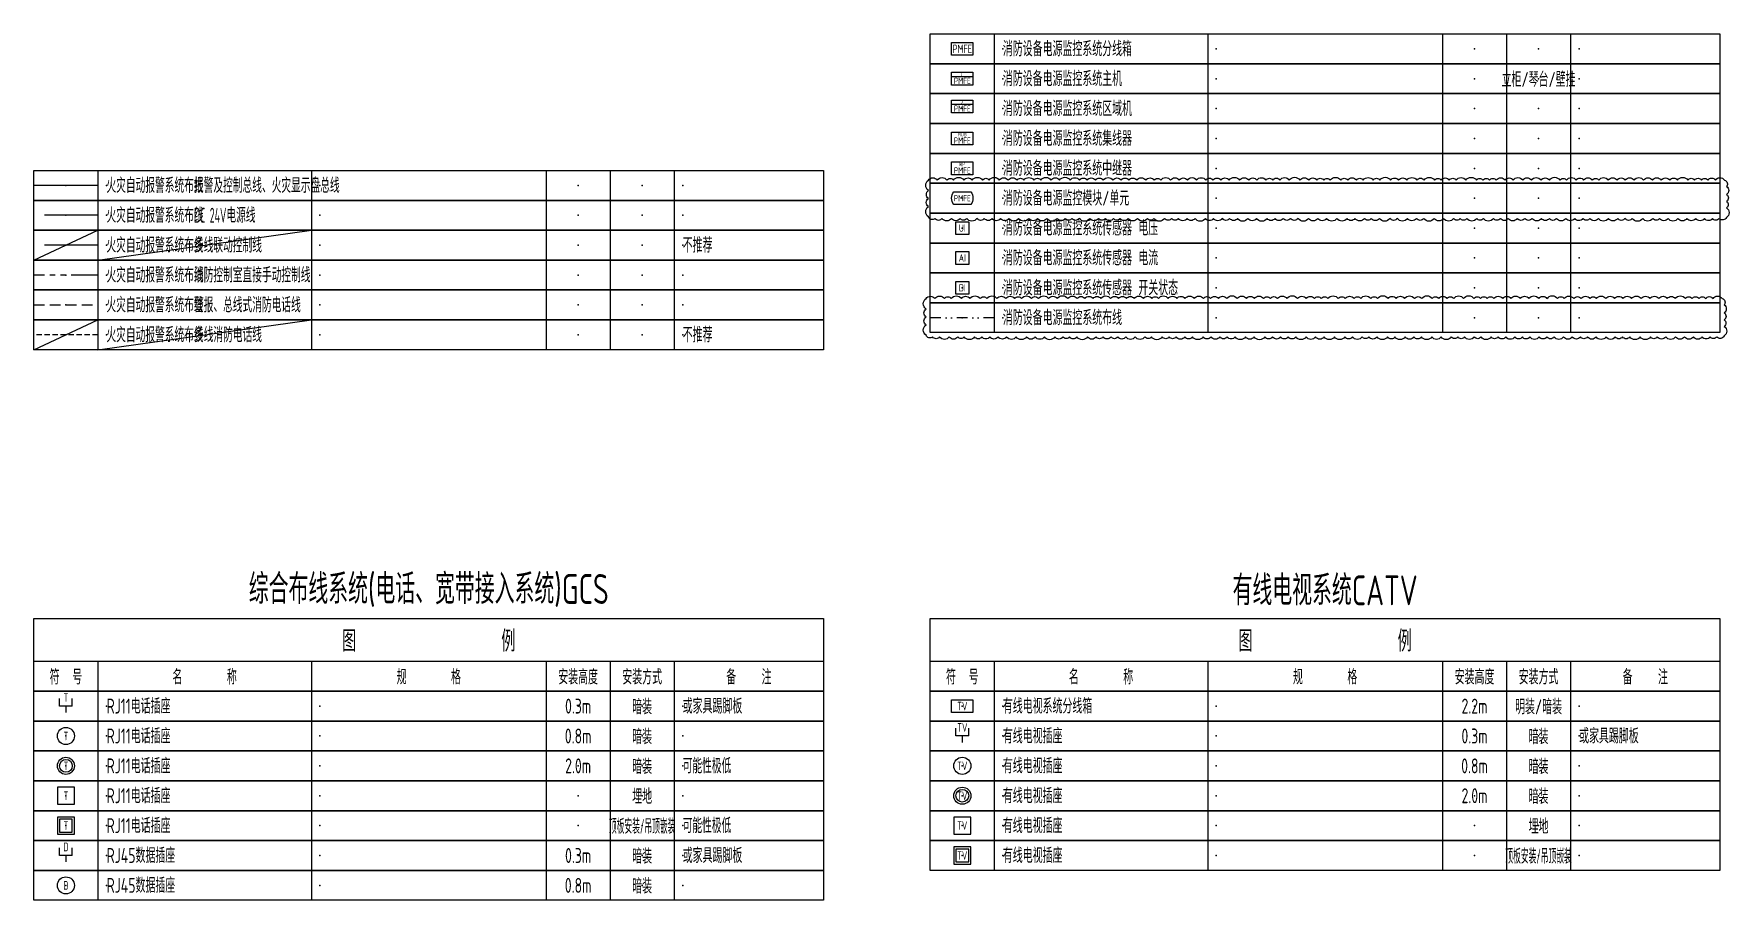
# Model space of a CAD drawing. Header units: millimetres. Extents: x -1582620 to 4754388, y -184455 to 3397362.
# Drawn here: x -650707 to -610993, y 46237 to 66462 of the extents above; entities that cross this region are included whole.
import ezdxf
from ezdxf.enums import TextEntityAlignment as Align

# ---------------------------------------------------------------- set-up
doc = ezdxf.new("R2010")
doc.units = ezdxf.units.MM
doc.header["$LTSCALE"] = 1000
doc.header["$MEASUREMENT"] = 0
for name, pattern in [('CENTER', [2, 1.25, -0.25, 0.25, -0.25]), ('DIVIDE2', [0.625, 0.25, -0.125, 0, -0.125, 0, -0.125]), ('HIDDEN', [0.375, 0.25, -0.125]), ('HIDDEN2', [0.1875, 0.125, -0.0625]), ('PHANTOM', [2.5, 1.25, -0.25, 0.25, -0.25, 0.25, -0.25]), ('PHANTOM2', [1.25, 0.625, -0.125, 0.125, -0.125, 0.125, -0.125])]:
    doc.linetypes.add(name, pattern=pattern)
for name, color, linetype in [('E-CATV-DEVC', 3, 'Continuous'), ('E-CATV-EQPM', 3, 'Continuous'), ('E-FAS-WIRE', 4, 'Continuous'), ('E-FAS-WIRE2', 4, 'CENTER'), ('E-FAS-WIRE3', 4, 'PHANTOM'), ('E-FAS-WIRE4', 4, 'PHANTOM2'), ('E-FAS-WIRE5', 4, 'HIDDEN'), ('E-FAS-WIRE6', 4, 'HIDDEN2'), ('E-GCS-DEVC', 3, 'Continuous'), ('E-PMFE-DEVC', 3, 'Continuous'), ('E-PMFE-WIRE', 4, 'DIVIDE2'), ('E-UNIV-DIAG', 2, 'Continuous'), ('E-UNIV-EL', 140, 'Continuous'), ('E-UNIV-NOTE', 6, 'Continuous')]:
    doc.layers.add(name, color=color, linetype=linetype)
doc.styles.add('TH-STYLE3', font='tssdeng.shx', dxfattribs={"width": 0.65, "bigfont": 'tssdchn.shx'})

# ---------------------------------------------------------------- blocks, each defined once
blk = doc.blocks.new('E-BCATV11')
blk.add_circle((0, 0), 2)
at = {"layer": 'E-UNIV-EL', "style": 'TH-STYLE3', "width": 0.7}
blk.add_attdef('SOCKET', text='', height=2, dxfattribs=at).set_placement((0, 0), align=Align.MIDDLE)
blk = doc.blocks.new('E-BCATV01')
blk.add_lwpolyline([(-2.5, 0), (-2.5, 3), (2.5, 3), (2.5, 0)], close=True)
at = {"layer": 'E-UNIV-EL', "style": 'TH-STYLE3', "width": 0.7}
blk.add_attdef('BOX', text='', height=2, dxfattribs=at).set_placement((0, 1.5), align=Align.MIDDLE)
blk = doc.blocks.new('E-BKTS2')
for p, q in [((0, 0), (185, 0)), ((0, -7), (0, 0)), ((185, 0), (185, -7)), ((185, -7), (0, -7))]:
    blk.add_line(p, q)
at = {"linetype": 'Continuous'}
for p, q in [((15, 0), (15, -7)), ((65, 0), (65, -7)), ((120, 0), (120, -7)), ((135, 0), (135, -7)), ((150, 0), (150, -7))]:
    blk.add_line(p, q, dxfattribs=at)
for p in [(7.5, -3.5), (17, -3.5), (67, -3.5), (127.5, -3.5), (142.5, -3.5), (152, -3.5)]:
    blk.add_point(p, dxfattribs=at)
blk = doc.blocks.new('E-BCATV11-1')
blk.add_circle((0, 0), 2)
at = {"layer": 'E-UNIV-EL'}
blk.add_circle((0, 0), 1.5, dxfattribs=at)
at = {"layer": 'E-UNIV-EL', "style": 'TH-STYLE3', "width": 0.7}
blk.add_attdef('SOCKET', text='', height=2, dxfattribs=at).set_placement((0, 0), align=Align.MIDDLE)
blk = doc.blocks.new('E-BGC12')
blk.add_circle((0, 0), 2)
at = {"layer": 'E-UNIV-EL', "style": 'TH-STYLE3', "width": 0.6}
blk.add_attdef('SOCKET', text='', height=2, dxfattribs=at).set_placement((0, 0), align=Align.MIDDLE)
blk = doc.blocks.new('E-BGC11')
blk.add_circle((0, 0), 2)
at = {"layer": 'E-UNIV-EL', "style": 'TH-STYLE3', "width": 0.7}
blk.add_attdef('SOCKET', text='', height=2, dxfattribs=at).set_placement((0, 0), align=Align.MIDDLE)
blk = doc.blocks.new('E-BGC11-1')
blk.add_circle((0, 0), 2)
at = {"layer": 'E-UNIV-EL'}
blk.add_circle((0, 0), 1.5, dxfattribs=at)
at = {"layer": 'E-UNIV-EL', "style": 'TH-STYLE3', "width": 0.7}
blk.add_attdef('SOCKET', text='', height=2, dxfattribs=at).set_placement((0, 0), align=Align.MIDDLE)
blk = doc.blocks.new('E-BGC11-2')
blk.add_lwpolyline([(-2, 2), (-2, -2), (2, -2), (2, 2)], close=True)
at = {"layer": 'E-UNIV-EL', "style": 'TH-STYLE3', "width": 0.6}
blk.add_attdef('SOCKET', text='', height=2, dxfattribs=at).set_placement((0, 0), align=Align.MIDDLE)
blk = doc.blocks.new('E-BCATV11-2')
blk.add_lwpolyline([(-2, 2), (-2, -2), (2, -2), (2, 2)], close=True)
at = {"layer": 'E-UNIV-EL', "style": 'TH-STYLE3', "width": 0.6}
blk.add_attdef('SOCKET', text='', height=2, dxfattribs=at).set_placement((0, 0), align=Align.MIDDLE)
blk = doc.blocks.new('E-BCATV11-3')
blk.add_lwpolyline([(-2, 2), (-2, -2), (2, -2), (2, 2)], close=True)
at = {"layer": 'E-UNIV-EL'}
blk.add_lwpolyline([(-1.5, 1.5), (-1.5, -1.5), (1.5, -1.5), (1.5, 1.5)], close=True, dxfattribs=at)
at = {"layer": 'E-UNIV-EL', "style": 'TH-STYLE3', "width": 0.6}
blk.add_attdef('SOCKET', text='', height=2, dxfattribs=at).set_placement((0, 0), align=Align.MIDDLE)
blk = doc.blocks.new('E-BKTS1')
blk.add_line((0, -10), (185, -10))
at = {"linetype": 'Continuous'}
for p, q in [((15, -10), (15, -17)), ((65, -10), (65, -17)), ((120, -10), (120, -17)), ((135, -10), (135, -17)), ((150, -10), (150, -17))]:
    blk.add_line(p, q, dxfattribs=at)
blk.add_lwpolyline([(0, 0), (185, 0), (185, -17), (0, -17)], close=True)
at = {"layer": 'E-UNIV-NOTE', "style": 'TH-STYLE3', "width": 0.7}
for s, height, p in [('图                例', 5, (92.5, -5)), ('安装高度', 3.5, (127.5, -13.5)), ('安装方式', 3.5, (142.5, -13.5))]:
    blk.add_text(s, height=height, dxfattribs=at).set_placement(p, align=Align.MIDDLE)
at = {"layer": 'E-UNIV-NOTE', "linetype": 'Continuous', "style": 'TH-STYLE3', "width": 0.7}
for s, p in [('符  号', (7.5, -13.5)), ('名       称', (40, -13.5)), ('规       格', (92.5, -13.5)), ('备    注', (167.5, -13.5))]:
    blk.add_text(s, height=3.5, dxfattribs=at).set_placement(p, align=Align.MIDDLE)
blk = doc.blocks.new('E-BGC10')
for p, q in [((-1.5, 1.5), (-1.5, 3.3)), ((1.5, 1.5), (-1.5, 1.5)), ((0, 1.5), (0, 0)), ((1.5, 1.5), (1.5, 3.3))]:
    blk.add_line(p, q)
at = {"layer": 'E-UNIV-EL', "style": 'TH-STYLE3', "width": 0.7}
blk.add_attdef('SOCKET', text='', height=2, dxfattribs=at).set_placement((0, 3.5), align=Align.MIDDLE)
blk = doc.blocks.new('E-BGC20')
for p, q in [((-1.5, 1.5), (-1.5, 3.3)), ((1.5, 1.5), (-1.5, 1.5)), ((0, 1.5), (0, 0)), ((1.5, 1.5), (1.5, 3.3))]:
    blk.add_line(p, q)
at = {"layer": 'E-UNIV-EL', "style": 'TH-STYLE3', "width": 0.7}
blk.add_attdef('SOCKET', text='', height=2, dxfattribs=at).set_placement((0, 3.5), align=Align.MIDDLE)
blk = doc.blocks.new('E-BCATV10')
for p, q in [((-1.5, 1.5), (-1.5, 3.3)), ((1.5, 1.5), (-1.5, 1.5)), ((0, 1.5), (0, 0)), ((1.5, 1.5), (1.5, 3.3))]:
    blk.add_line(p, q)
at = {"layer": 'E-UNIV-EL', "style": 'TH-STYLE3', "width": 0.7}
blk.add_attdef('SOCKET', text='', height=2, dxfattribs=at).set_placement((0, 3.5), align=Align.MIDDLE)
blk = doc.blocks.new('E-BGC11-3')
blk.add_lwpolyline([(-2, 2), (-2, -2), (2, -2), (2, 2)], close=True)
at = {"layer": 'E-UNIV-EL'}
blk.add_lwpolyline([(-1.5, 1.5), (-1.5, -1.5), (1.5, -1.5), (1.5, 1.5)], close=True, dxfattribs=at)
at = {"layer": 'E-UNIV-EL', "style": 'TH-STYLE3', "width": 0.7}
blk.add_attdef('SOCKET', text='', height=2, dxfattribs=at).set_placement((0, 0), align=Align.MIDDLE)
blk = doc.blocks.new('E-BPMFE010')
blk.add_lwpolyline([(-2.5, -1.5), (-2.5, 1.5), (2.5, 1.5), (2.5, -1.5)], close=True)
at = {"layer": 'E-UNIV-EL', "style": 'TH-STYLE3', "width": 0.7}
blk.add_attdef('BOX', text='', height=2, dxfattribs=at).set_placement((0, 0), align=Align.MIDDLE)
blk = doc.blocks.new('E-BPMFE020')
blk.add_lwpolyline([(-2.5, -1.5), (-2.5, 1.5), (2.5, 1.5), (2.5, -1.5)], close=True)
at = {"layer": 'E-UNIV-EL'}
blk.add_line((-2.5, 0.5), (2.5, 0.5), dxfattribs=at)
at = {"layer": 'E-UNIV-EL', "style": 'TH-STYLE3', "width": 0.7}
for height, p in [(1.5, (0, -0.5)), (1, (0, 1))]:
    blk.add_attdef('F', text='', height=height, dxfattribs=at).set_placement(p, align=Align.MIDDLE)
blk = doc.blocks.new('E-BPMFE021')
blk.add_lwpolyline([(-2.5, -1), (-2.5, 2), (2.5, 2), (2.5, -1)], close=True)
at = {"layer": 'E-UNIV-EL'}
blk.add_line((-2.5, 1), (2.5, 1), dxfattribs=at)
at = {"layer": 'E-UNIV-EL', "style": 'TH-STYLE3', "width": 0.7}
for height, p in [(1.5, (0, 0)), (1, (0, 1.5))]:
    blk.add_attdef('F', text='', height=height, dxfattribs=at).set_placement(p, align=Align.MIDDLE)
blk = doc.blocks.new('E-BPMFE210')
blk.add_lwpolyline([(-1.5, -1.5), (-1.5, 1.5), (1.5, 1.5), (1.5, -1.5)], close=True)
at = {"layer": 'E-UNIV-EL', "style": 'TH-STYLE3', "width": 0.7}
blk.add_attdef('F', text='', height=1.7, dxfattribs=at).set_placement((0, 0), align=Align.MIDDLE)
blk = doc.blocks.new('E-BPMFE110')
blk.add_lwpolyline([(-2, 1.5), (2, 1.5, -0.333333), (2, -1.5), (-2, -1.5, -0.333333)], format="xyb", close=True)
at = {"layer": 'E-UNIV-EL', "style": 'TH-STYLE3', "width": 0.7}
blk.add_attdef('F', text='', height=1.5, dxfattribs=at).set_placement((0, 0), align=Align.MIDDLE)
blk = doc.blocks.new('E-BPMFE040')
blk.add_lwpolyline([(-2.5, -1.5), (-2.5, 1.5), (2.5, 1.5), (2.5, -1.5)], close=True)
at = {"layer": 'E-UNIV-EL', "style": 'TH-STYLE3', "width": 0.7}
for height, p in [(1.5, (0, -0.5)), (1, (0, 1))]:
    blk.add_attdef('F', text='', height=height, dxfattribs=at).set_placement(p, align=Align.MIDDLE)
blk = doc.blocks.new('E-BPMFE050')
blk.add_lwpolyline([(-2.5, -1.5), (-2.5, 1.5), (2.5, 1.5), (2.5, -1.5)], close=True)
at = {"layer": 'E-UNIV-EL', "style": 'TH-STYLE3', "width": 0.7}
for height, p in [(1.5, (0, -0.5)), (1, (0, 1))]:
    blk.add_attdef('F', text='', height=height, dxfattribs=at).set_placement(p, align=Align.MIDDLE)
blk = doc.blocks.new('E-BPMFE220')
blk.add_lwpolyline([(-1.5, -1.5), (-1.5, 1.5), (1.5, 1.5), (1.5, -1.5)], close=True)
at = {"layer": 'E-UNIV-EL', "style": 'TH-STYLE3', "width": 0.7}
blk.add_attdef('F', text='', height=1.7, dxfattribs=at).set_placement((0, 0), align=Align.MIDDLE)
blk = doc.blocks.new('E-BPMFE211')
blk.add_lwpolyline([(-1.5, -1.5), (-1.5, 1.5), (1.5, 1.5), (1.5, -1.5)], close=True)
at = {"layer": 'E-UNIV-EL', "style": 'TH-STYLE3', "width": 0.7}
blk.add_attdef('F', text='', height=1.7, dxfattribs=at).set_placement((0, 0), align=Align.MIDDLE)

msp = doc.modelspace()

# ---------------------------------------------------------------- linework, layer by layer
at = {"layer": 'E-FAS-WIRE'}
msp.add_line((-649206.67, 62911.98), (-650706.67, 62911.98), dxfattribs=at)
at = {"layer": 'E-FAS-WIRE2'}
msp.add_line((-649206.67, 62211.98), (-650706.67, 62211.98), dxfattribs=at)
at = {"layer": 'E-FAS-WIRE3'}
msp.add_line((-649206.67, 61511.98), (-650706.67, 61511.98), dxfattribs=at)
at = {"layer": 'E-FAS-WIRE4'}
msp.add_line((-649206.67, 60811.98), (-650706.67, 60811.98), dxfattribs=at)
at = {"layer": 'E-FAS-WIRE5'}
msp.add_line((-650706.67, 60111.98), (-649206.67, 60111.98), dxfattribs=at)
at = {"layer": 'E-FAS-WIRE6'}
msp.add_line((-649206.67, 59411.98), (-650706.67, 59411.98), dxfattribs=at)
at = {"layer": 'E-PMFE-WIRE'}
msp.add_line((-628206.67, 59811.98), (-629706.67, 59811.98), dxfattribs=at)
at = {"layer": 'E-UNIV-NOTE'}
for p, q in [((-650706.67, 61161.98), (-649206.67, 61861.98)), ((-649206.67, 61161.98), (-644206.67, 61861.98)), ((-650706.67, 59061.98), (-649206.67, 59761.98)), ((-649206.67, 59061.98), (-644206.67, 59761.98))]:
    msp.add_line(p, q, dxfattribs=at)
for points in [[(-629750.7, 63037.06, -0.52056705), (-629544.06, 63037.06, -0.52056705), (-629317.88, 63037.06, -0.52056705), (-629161.95, 63037.06, -0.52056705), (-628921.44, 63037.06, -0.52056705), (-628723.2, 63037.06, -0.52056705), (-628481.33, 63037.06, -0.52056705), (-628324.22, 63037.06, -0.52056705), (-628091.13, 63037.06, -0.52056705), (-627881.4, 63037.06, -0.52056705), (-627674.39, 63037.06, -0.52056705), (-627513.66, 63037.06, -0.52056705), (-627282.11, 63037.06, -0.52056705), (-627115.06, 63037.06, -0.52056705), (-626880.06, 63037.06, -0.52056705), (-626677.26, 63037.06, -0.52056705), (-626428, 63037.06, -0.52056705), (-626211.98, 63037.06, -0.52056705), (-626031.51, 63037.06, -0.52056705), (-625838.15, 63037.06, -0.52056705), (-625653.73, 63037.06, -0.52056705), (-625426.85, 63037.06, -0.52056705), (-625238.8, 63037.06, -0.52056705), (-625056.31, 63037.06, -0.52056705), (-624871.61, 63037.06, -0.52056705), (-624658.57, 63037.06, -0.52056705), (-624460.08, 63037.06, -0.52056705), (-624305.42, 63037.06, -0.52056705), (-624078.75, 63037.06, -0.52056705), (-623873.84, 63037.06, -0.52056705), (-623683.77, 63037.06, -0.52056705), (-623466.9, 63037.06, -0.52056705), (-623253.18, 63037.06, -0.52056705), (-623084.22, 63037.06, -0.52056705), (-622900.75, 63037.06, -0.52056705), (-622704.16, 63037.06, -0.52056705), (-622459.14, 63037.06, -0.52056705), (-622245.99, 63037.06, -0.52056705), (-622057.68, 63037.06, -0.52056705), (-621843.05, 63037.06, -0.52056705), (-621683.98, 63037.06, -0.52056705), (-621515.02, 63037.06, -0.52056705), (-621295.7, 63037.06, -0.52056705), (-621046.59, 63037.06, -0.52056705), (-620841.95, 63037.06, -0.52056705), (-620651.02, 63037.06, -0.52056705), (-620490.59, 63037.06, -0.52056705), (-620334.95, 63037.06, -0.52056705), (-620092.5, 63037.06, -0.52056705), (-619928.42, 63037.06, -0.52056705), (-619723.54, 63037.06, -0.52056705), (-619563.83, 63037.06, -0.52056705), (-619333.16, 63037.06, -0.52056705), (-619173.11, 63037.06, -0.52056705), (-618923.81, 63037.06, -0.52056705), (-618737.11, 63037.06, -0.52056705), (-618539.82, 63037.06, -0.52056705), (-618307.34, 63037.06, -0.52056705), (-618137.23, 63037.06, -0.52056705), (-617891.94, 63037.06, -0.52056705), (-617739.49, 63037.06, -0.52056705), (-617547.2, 63037.06, -0.52056705), (-617386.96, 63037.06, -0.52056705), (-617157.24, 63037.06, -0.52056705), (-616913.06, 63037.06, -0.52056705), (-616759.7, 63037.06, -0.52056705), (-616605.29, 63037.06, -0.52056705), (-616448.61, 63037.06, -0.52056705), (-616238.5, 63037.06, -0.52056705), (-616048.97, 63037.06, -0.52056705), (-615828.15, 63037.06, -0.52056705), (-615625.73, 63037.06, -0.52056705), (-615396.9, 63037.06, -0.52056705), (-615203.72, 63037.06, -0.52056705), (-614955.93, 63037.06, -0.52056705), (-614800.37, 63037.06, -0.52056705), (-614576.67, 63037.06, -0.52056705), (-614400.34, 63037.06, -0.52056705), (-614197.26, 63037.06, -0.52056705), (-614045.74, 63037.06, -0.52056705), (-613823.39, 63037.06, -0.52056705), (-613618.8, 63037.06, -0.52056705), (-613424.49, 63037.06, -0.52056705), (-613220.62, 63037.06, -0.52056705), (-612995.72, 63037.06, -0.52056705), (-612790.75, 63037.06, -0.52056705), (-612582.4, 63037.06, -0.52056705), (-612383.92, 63037.06, -0.52056705), (-612199.71, 63037.06, -0.52056705), (-611962.02, 63037.06, -0.52056705), (-611803.93, 63037.06, -0.52056705), (-611638.05, 63037.06, -0.52056705), (-611486.97, 63037.06, -0.52056705), (-611313.89, 63037.06, -0.52056705), (-611099.44, 63037.06, -0.52056705), (-611050.7, 62888.12, -0.52056705), (-611050.7, 62700.5, -0.52056705), (-611050.7, 62536.62, -0.52056705), (-611050.7, 62384.74, -0.52056705), (-611050.7, 62162.23, -0.52056705), (-611227.52, 62137.06, -0.52056705), (-611381.2, 62137.06, -0.52056705), (-611566.72, 62137.06, -0.52056705), (-611773.84, 62137.06, -0.52056705), (-611981.25, 62137.06, -0.52056705), (-612193.45, 62137.06, -0.52056705), (-612421.46, 62137.06, -0.52056705), (-612619.83, 62137.06, -0.52056705), (-612778.71, 62137.06, -0.52056705), (-613016.51, 62137.06, -0.52056705), (-613260.75, 62137.06, -0.52056705), (-613432.37, 62137.06, -0.52056705), (-613602.77, 62137.06, -0.52056705), (-613820.93, 62137.06, -0.52056705), (-614052.9, 62137.06, -0.52056705), (-614254.08, 62137.06, -0.52056705), (-614420.23, 62137.06, -0.52056705), (-614609.71, 62137.06, -0.52056705), (-614816.34, 62137.06, -0.52056705), (-615034.88, 62137.06, -0.52056705), (-615203.25, 62137.06, -0.52056705), (-615388.25, 62137.06, -0.52056705), (-615606.6, 62137.06, -0.52056705), (-615780.37, 62137.06, -0.52056705), (-615955.86, 62137.06, -0.52056705), (-616169.28, 62137.06, -0.52056705), (-616348.56, 62137.06, -0.52056705), (-616514.55, 62137.06, -0.52056705), (-616747.88, 62137.06, -0.52056705), (-616905.53, 62137.06, -0.52056705), (-617134.97, 62137.06, -0.52056705), (-617293.39, 62137.06, -0.52056705), (-617445.92, 62137.06, -0.52056705), (-617680.96, 62137.06, -0.52056705), (-617900.11, 62137.06, -0.52056705), (-618143.61, 62137.06, -0.52056705), (-618319.12, 62137.06, -0.52056705), (-618528.07, 62137.06, -0.52056705), (-618764.25, 62137.06, -0.52056705), (-618938.2, 62137.06, -0.52056705), (-619184.13, 62137.06, -0.52056705), (-619377.19, 62137.06, -0.52056705), (-619532.99, 62137.06, -0.52056705), (-619758.22, 62137.06, -0.52056705), (-619941.95, 62137.06, -0.52056705), (-620180.43, 62137.06, -0.52056705), (-620422.14, 62137.06, -0.52056705), (-620627.23, 62137.06, -0.52056705), (-620846.32, 62137.06, -0.52056705), (-621090.88, 62137.06, -0.52056705), (-621267.07, 62137.06, -0.52056705), (-621442.8, 62137.06, -0.52056705), (-621631.04, 62137.06, -0.52056705), (-621814.98, 62137.06, -0.52056705), (-622062.37, 62137.06, -0.52056705), (-622266.8, 62137.06, -0.52056705), (-622511.08, 62137.06, -0.52056705), (-622693.63, 62137.06, -0.52056705), (-622865.58, 62137.06, -0.52056705), (-623073.6, 62137.06, -0.52056705), (-623259.8, 62137.06, -0.52056705), (-623504.78, 62137.06, -0.52056705), (-623686.03, 62137.06, -0.52056705), (-623892.97, 62137.06, -0.52056705), (-624052.17, 62137.06, -0.52056705), (-624218.29, 62137.06, -0.52056705), (-624467.37, 62137.06, -0.52056705), (-624621.83, 62137.06, -0.52056705), (-624851.28, 62137.06, -0.52056705), (-625070.77, 62137.06, -0.52056705), (-625259.88, 62137.06, -0.52056705), (-625416.72, 62137.06, -0.52056705), (-625602.97, 62137.06, -0.52056705), (-625765.89, 62137.06, -0.52056705), (-625966.18, 62137.06, -0.52056705), (-626215.98, 62137.06, -0.52056705), (-626391.01, 62137.06, -0.52056705), (-626543.41, 62137.06, -0.52056705), (-626731.44, 62137.06, -0.52056705), (-626978.58, 62137.06, -0.52056705), (-627192.61, 62137.06, -0.52056705), (-627396.93, 62137.06, -0.52056705), (-627636.66, 62137.06, -0.52056705), (-627863.64, 62137.06, -0.52056705), (-628061.61, 62137.06, -0.52056705), (-628258.74, 62137.06, -0.52056705), (-628441.06, 62137.06, -0.52056705), (-628612.53, 62137.06, -0.52056705), (-628854.16, 62137.06, -0.52056705), (-629007.05, 62137.06, -0.52056705), (-629207.34, 62137.06, -0.52056705), (-629432.61, 62137.06, -0.52056705), (-629599.36, 62137.06, -0.52056705), (-629750.7, 62174.98, -0.52056705), (-629750.7, 62417.08, -0.52056705), (-629750.7, 62605.77, -0.52056705), (-629750.7, 62790.9, -0.52056705)], [(-629806.67, 60261.98, -0.52056705), (-629600.03, 60261.98, -0.52056705), (-629373.85, 60261.98, -0.52056705), (-629217.91, 60261.98, -0.52056705), (-628977.41, 60261.98, -0.52056705), (-628779.17, 60261.98, -0.52056705), (-628537.3, 60261.98, -0.52056705), (-628380.19, 60261.98, -0.52056705), (-628147.1, 60261.98, -0.52056705), (-627937.37, 60261.98, -0.52056705), (-627730.36, 60261.98, -0.52056705), (-627569.63, 60261.98, -0.52056705), (-627338.08, 60261.98, -0.52056705), (-627171.03, 60261.98, -0.52056705), (-626936.02, 60261.98, -0.52056705), (-626733.22, 60261.98, -0.52056705), (-626483.97, 60261.98, -0.52056705), (-626267.94, 60261.98, -0.52056705), (-626087.48, 60261.98, -0.52056705), (-625894.12, 60261.98, -0.52056705), (-625709.69, 60261.98, -0.52056705), (-625482.82, 60261.98, -0.52056705), (-625294.77, 60261.98, -0.52056705), (-625112.28, 60261.98, -0.52056705), (-624927.58, 60261.98, -0.52056705), (-624714.54, 60261.98, -0.52056705), (-624516.04, 60261.98, -0.52056705), (-624361.39, 60261.98, -0.52056705), (-624134.72, 60261.98, -0.52056705), (-623929.81, 60261.98, -0.52056705), (-623739.74, 60261.98, -0.52056705), (-623522.86, 60261.98, -0.52056705), (-623309.15, 60261.98, -0.52056705), (-623140.19, 60261.98, -0.52056705), (-622956.71, 60261.98, -0.52056705), (-622760.13, 60261.98, -0.52056705), (-622515.1, 60261.98, -0.52056705), (-622301.96, 60261.98, -0.52056705), (-622113.65, 60261.98, -0.52056705), (-621899.02, 60261.98, -0.52056705), (-621739.95, 60261.98, -0.52056705), (-621570.98, 60261.98, -0.52056705), (-621351.67, 60261.98, -0.52056705), (-621102.56, 60261.98, -0.52056705), (-620897.92, 60261.98, -0.52056705), (-620706.99, 60261.98, -0.52056705), (-620546.56, 60261.98, -0.52056705), (-620390.92, 60261.98, -0.52056705), (-620148.47, 60261.98, -0.52056705), (-619984.39, 60261.98, -0.52056705), (-619779.5, 60261.98, -0.52056705), (-619619.8, 60261.98, -0.52056705), (-619389.12, 60261.98, -0.52056705), (-619229.07, 60261.98, -0.52056705), (-618979.77, 60261.98, -0.52056705), (-618793.07, 60261.98, -0.52056705), (-618595.79, 60261.98, -0.52056705), (-618363.3, 60261.98, -0.52056705), (-618193.2, 60261.98, -0.52056705), (-617947.91, 60261.98, -0.52056705), (-617795.46, 60261.98, -0.52056705), (-617603.17, 60261.98, -0.52056705), (-617442.93, 60261.98, -0.52056705), (-617213.21, 60261.98, -0.52056705), (-616969.02, 60261.98, -0.52056705), (-616815.66, 60261.98, -0.52056705), (-616661.26, 60261.98, -0.52056705), (-616504.57, 60261.98, -0.52056705), (-616294.46, 60261.98, -0.52056705), (-616104.94, 60261.98, -0.52056705), (-615884.12, 60261.98, -0.52056705), (-615681.7, 60261.98, -0.52056705), (-615452.87, 60261.98, -0.52056705), (-615259.69, 60261.98, -0.52056705), (-615011.89, 60261.98, -0.52056705), (-614856.34, 60261.98, -0.52056705), (-614632.63, 60261.98, -0.52056705), (-614456.31, 60261.98, -0.52056705), (-614253.22, 60261.98, -0.52056705), (-614101.71, 60261.98, -0.52056705), (-613879.36, 60261.98, -0.52056705), (-613674.77, 60261.98, -0.52056705), (-613480.46, 60261.98, -0.52056705), (-613276.58, 60261.98, -0.52056705), (-613051.68, 60261.98, -0.52056705), (-612846.72, 60261.98, -0.52056705), (-612638.37, 60261.98, -0.52056705), (-612439.89, 60261.98, -0.52056705), (-612255.67, 60261.98, -0.52056705), (-612017.99, 60261.98, -0.52056705), (-611859.9, 60261.98, -0.52056705), (-611694.02, 60261.98, -0.52056705), (-611542.94, 60261.98, -0.52056705), (-611369.86, 60261.98, -0.52056705), (-611155.41, 60261.98, -0.52056705), (-611106.67, 60113.04, -0.52056705), (-611106.67, 59925.42, -0.52056705), (-611106.67, 59761.54, -0.52056705), (-611106.67, 59609.66, -0.52056705), (-611106.67, 59387.15, -0.52056705), (-611283.48, 59361.98, -0.52056705), (-611437.17, 59361.98, -0.52056705), (-611622.69, 59361.98, -0.52056705), (-611829.8, 59361.98, -0.52056705), (-612037.21, 59361.98, -0.52056705), (-612249.41, 59361.98, -0.52056705), (-612477.43, 59361.98, -0.52056705), (-612675.8, 59361.98, -0.52056705), (-612834.68, 59361.98, -0.52056705), (-613072.47, 59361.98, -0.52056705), (-613316.72, 59361.98, -0.52056705), (-613488.33, 59361.98, -0.52056705), (-613658.74, 59361.98, -0.52056705), (-613876.89, 59361.98, -0.52056705), (-614108.86, 59361.98, -0.52056705), (-614310.05, 59361.98, -0.52056705), (-614476.2, 59361.98, -0.52056705), (-614665.67, 59361.98, -0.52056705), (-614872.3, 59361.98, -0.52056705), (-615090.85, 59361.98, -0.52056705), (-615259.21, 59361.98, -0.52056705), (-615444.22, 59361.98, -0.52056705), (-615662.57, 59361.98, -0.52056705), (-615836.34, 59361.98, -0.52056705), (-616011.83, 59361.98, -0.52056705), (-616225.24, 59361.98, -0.52056705), (-616404.52, 59361.98, -0.52056705), (-616570.51, 59361.98, -0.52056705), (-616803.84, 59361.98, -0.52056705), (-616961.5, 59361.98, -0.52056705), (-617190.94, 59361.98, -0.52056705), (-617349.36, 59361.98, -0.52056705), (-617501.89, 59361.98, -0.52056705), (-617736.93, 59361.98, -0.52056705), (-617956.07, 59361.98, -0.52056705), (-618199.57, 59361.98, -0.52056705), (-618375.08, 59361.98, -0.52056705), (-618584.03, 59361.98, -0.52056705), (-618820.22, 59361.98, -0.52056705), (-618994.17, 59361.98, -0.52056705), (-619240.1, 59361.98, -0.52056705), (-619433.15, 59361.98, -0.52056705), (-619588.95, 59361.98, -0.52056705), (-619814.19, 59361.98, -0.52056705), (-619997.92, 59361.98, -0.52056705), (-620236.39, 59361.98, -0.52056705), (-620478.11, 59361.98, -0.52056705), (-620683.19, 59361.98, -0.52056705), (-620902.29, 59361.98, -0.52056705), (-621146.84, 59361.98, -0.52056705), (-621323.04, 59361.98, -0.52056705), (-621498.76, 59361.98, -0.52056705), (-621687.01, 59361.98, -0.52056705), (-621870.95, 59361.98, -0.52056705), (-622118.34, 59361.98, -0.52056705), (-622322.77, 59361.98, -0.52056705), (-622567.04, 59361.98, -0.52056705), (-622749.6, 59361.98, -0.52056705), (-622921.55, 59361.98, -0.52056705), (-623129.57, 59361.98, -0.52056705), (-623315.76, 59361.98, -0.52056705), (-623560.75, 59361.98, -0.52056705), (-623742, 59361.98, -0.52056705), (-623948.94, 59361.98, -0.52056705), (-624108.14, 59361.98, -0.52056705), (-624274.26, 59361.98, -0.52056705), (-624523.34, 59361.98, -0.52056705), (-624677.8, 59361.98, -0.52056705), (-624907.25, 59361.98, -0.52056705), (-625126.73, 59361.98, -0.52056705), (-625315.85, 59361.98, -0.52056705), (-625472.69, 59361.98, -0.52056705), (-625658.93, 59361.98, -0.52056705), (-625821.86, 59361.98, -0.52056705), (-626022.15, 59361.98, -0.52056705), (-626271.95, 59361.98, -0.52056705), (-626446.98, 59361.98, -0.52056705), (-626599.38, 59361.98, -0.52056705), (-626787.41, 59361.98, -0.52056705), (-627034.54, 59361.98, -0.52056705), (-627248.58, 59361.98, -0.52056705), (-627452.89, 59361.98, -0.52056705), (-627692.63, 59361.98, -0.52056705), (-627919.61, 59361.98, -0.52056705), (-628117.58, 59361.98, -0.52056705), (-628314.7, 59361.98, -0.52056705), (-628497.03, 59361.98, -0.52056705), (-628668.49, 59361.98, -0.52056705), (-628910.13, 59361.98, -0.52056705), (-629063.02, 59361.98, -0.52056705), (-629263.31, 59361.98, -0.52056705), (-629488.58, 59361.98, -0.52056705), (-629655.33, 59361.98, -0.52056705), (-629806.67, 59399.9, -0.52056705), (-629806.67, 59642, -0.52056705), (-629806.67, 59830.69, -0.52056705), (-629806.67, 60015.82, -0.52056705)]]:
    msp.add_lwpolyline(points, format="xyb", close=True, dxfattribs=at)

# ---------------------------------------------------------------- block references
at = {"layer": 'E-CATV-DEVC', "xscale": 100, "yscale": 100, "zscale": 100}
for name, p in [('E-BCATV10', (-628956.67, 49861.98)), ('E-BCATV11', (-628956.67, 49311.98)), ('E-BCATV11-1', (-628956.67, 48611.98)), ('E-BCATV11-2', (-628956.67, 47911.98)), ('E-BCATV11-3', (-628956.67, 47211.98))]:
    msp.add_blockref(name, p, dxfattribs=at).add_auto_attribs({'SOCKET': 'TV'})
at = {"layer": 'E-CATV-EQPM', "xscale": 100, "yscale": 100, "zscale": 100}
msp.add_blockref('E-BCATV01', (-628956.67, 50561.98), dxfattribs=at).add_auto_attribs({'BOX': 'TV'})
at = {"layer": 'E-GCS-DEVC', "xscale": 100, "yscale": 100, "zscale": 100}
for name, p, values in [('E-BGC10', (-649956.67, 50561.98), {'SOCKET': 'T'}), ('E-BGC11', (-649956.67, 50011.98), {'SOCKET': 'T'}), ('E-BGC11-1', (-649956.67, 49311.98), {'SOCKET': 'T'}), ('E-BGC11-3', (-649956.67, 47911.98), {'SOCKET': 'T'}), ('E-BGC20', (-649956.67, 47061.98), {'SOCKET': 'D'}), ('E-BGC12', (-649956.67, 46511.98), {'SOCKET': 'D'})]:
    msp.add_blockref(name, p, dxfattribs=at).add_auto_attribs(values)
at = {"layer": 'E-GCS-DEVC'}
ref = msp.add_blockref('E-BGC11-2', (-649956.67, 48611.98), dxfattribs=dict(at, xscale=100, yscale=100, zscale=100))
ref.add_attrib('SOCKET', 'T', dxfattribs={"layer": 'E-UNIV-EL', "height": 200, "style": 'TH-STYLE3', "width": 0.7}).set_placement((-649956.67, 48611.98), align=Align.MIDDLE)
at = {"layer": 'E-PMFE-DEVC', "xscale": 100, "yscale": 100, "zscale": 100}
for name, p, values in [('E-BPMFE010', (-628956.67, 66111.98), {'BOX': 'PMFE'}), ('E-BPMFE110', (-628956.67, 62611.98), {'F': 'PMFE'}), ('E-BPMFE210', (-628956.67, 61911.98), {'F': 'UI'}), ('E-BPMFE211', (-628956.67, 61211.98), {'F': 'AI'}), ('E-BPMFE220', (-628956.67, 60511.98), {'F': 'DI'})]:
    msp.add_blockref(name, p, dxfattribs=at).add_auto_attribs(values)
at = {"layer": 'E-PMFE-DEVC'}
ref = msp.add_blockref('E-BPMFE020', (-628956.67, 65411.98), dxfattribs=dict(at, xscale=100, yscale=100, zscale=100))
ref.add_attrib('F', 'C', dxfattribs={"layer": 'E-UNIV-EL', "height": 100, "style": 'TH-STYLE3', "width": 0.7}).set_placement((-628956.67, 65511.98), align=Align.MIDDLE)
ref.add_attrib('F', 'PMFE', dxfattribs={"layer": 'E-UNIV-EL', "height": 150, "style": 'TH-STYLE3', "width": 0.7}).set_placement((-628956.67, 65361.98), align=Align.MIDDLE)
ref = msp.add_blockref('E-BPMFE021', (-628956.67, 64711.98), dxfattribs=dict(at, xscale=100, yscale=100, zscale=100))
ref.add_attrib('F', 'PMFE', dxfattribs={"layer": 'E-UNIV-EL', "height": 150, "style": 'TH-STYLE3', "width": 0.7}).set_placement((-628956.67, 64711.98), align=Align.MIDDLE)
ref.add_attrib('F', 'Z', dxfattribs={"layer": 'E-UNIV-EL', "height": 100, "style": 'TH-STYLE3', "width": 0.7}).set_placement((-628956.67, 64861.98), align=Align.MIDDLE)
ref = msp.add_blockref('E-BPMFE040', (-628956.67, 64011.98), dxfattribs=dict(at, xscale=100, yscale=100, zscale=100))
ref.add_attrib('F', 'PMFE', dxfattribs={"layer": 'E-UNIV-EL', "height": 150, "style": 'TH-STYLE3', "width": 0.7}).set_placement((-628956.67, 63961.98), align=Align.MIDDLE)
ref.add_attrib('F', 'HUB', dxfattribs={"layer": 'E-UNIV-EL', "height": 100, "style": 'TH-STYLE3', "width": 0.7}).set_placement((-628956.67, 64111.98), align=Align.MIDDLE)
ref = msp.add_blockref('E-BPMFE050', (-628956.67, 63311.98), dxfattribs=dict(at, xscale=100, yscale=100, zscale=100))
ref.add_attrib('F', 'RP', dxfattribs={"layer": 'E-UNIV-EL', "height": 100, "style": 'TH-STYLE3', "width": 0.7}).set_placement((-628956.67, 63411.98), align=Align.MIDDLE)
ref.add_attrib('F', 'PMFE', dxfattribs={"layer": 'E-UNIV-EL', "height": 150, "style": 'TH-STYLE3', "width": 0.7}).set_placement((-628956.67, 63261.98), align=Align.MIDDLE)
at = {"layer": 'E-UNIV-DIAG', "xscale": 100, "yscale": 100, "zscale": 100}
for name, p in [('E-BKTS2', (-629706.67, 66461.98)), ('E-BKTS2', (-629706.67, 65761.98)), ('E-BKTS2', (-629706.67, 65061.98)), ('E-BKTS2', (-629706.67, 64361.98)), ('E-BKTS2', (-629706.67, 63661.98)), ('E-BKTS2', (-650706.67, 63261.98)), ('E-BKTS2', (-629706.67, 62961.98)), ('E-BKTS2', (-650706.67, 62561.98)), ('E-BKTS2', (-629706.67, 62261.98)), ('E-BKTS2', (-650706.67, 61861.98)), ('E-BKTS2', (-629706.67, 61561.98)), ('E-BKTS2', (-650706.67, 61161.98)), ('E-BKTS2', (-629706.67, 60861.98)), ('E-BKTS2', (-650706.67, 60461.98)), ('E-BKTS2', (-629706.67, 60161.98)), ('E-BKTS2', (-650706.67, 59761.98)), ('E-BKTS1', (-650706.67, 52761.98)), ('E-BKTS1', (-629706.67, 52761.98)), ('E-BKTS2', (-650706.67, 51061.98)), ('E-BKTS2', (-629706.67, 51061.98)), ('E-BKTS2', (-650706.67, 50361.98)), ('E-BKTS2', (-629706.67, 50361.98)), ('E-BKTS2', (-650706.67, 49661.98)), ('E-BKTS2', (-629706.67, 49661.98)), ('E-BKTS2', (-650706.67, 48961.98)), ('E-BKTS2', (-629706.67, 48961.98)), ('E-BKTS2', (-650706.67, 48261.98)), ('E-BKTS2', (-629706.67, 48261.98)), ('E-BKTS2', (-650706.67, 47561.98)), ('E-BKTS2', (-629706.67, 47561.98)), ('E-BKTS2', (-650706.67, 46861.98))]:
    msp.add_blockref(name, p, dxfattribs=at)

# ---------------------------------------------------------------- texts
at = {"layer": 'E-UNIV-NOTE', "style": 'TH-STYLE3'}
for s, width, p in [('消防设备电源监控系统分线箱', 0.7, (-628006.67, 66111.98)), ('消防设备电源监控系统主机', 0.7, (-628006.67, 65411.98)), ('消防设备电源监控系统区域机', 0.7, (-628006.67, 64711.98)), ('消防设备电源监控系统集线器', 0.7, (-628006.67, 64011.98)), ('消防设备电源监控系统中继器', 0.7, (-628006.67, 63311.98)), ('火灾自动报警系统布线', 0.5, (-649006.67, 62911.98)), ('报警及控制总线、火灾显示盘总线 ', 0.5, (-646956.67, 62911.98)), ('消防设备电源监控模块/单元', 0.7, (-628006.67, 62611.98)), ('火灾自动报警系统布线', 0.5, (-649006.67, 62211.98)), ('DC 24V电源线', 0.5, (-646956.67, 62211.98)), ('消防设备电源监控系统传感器 电压', 0.7, (-628006.67, 61911.98)), ('火灾自动报警系统布线', 0.5, (-649006.67, 61511.98)), ('多线联动控制线', 0.5, (-646956.67, 61511.98)), ('不推荐', 0.7, (-635506.67, 61511.98)), ('消防设备电源监控系统传感器 电流', 0.7, (-628006.67, 61211.98)), ('火灾自动报警系统布线', 0.5, (-649006.67, 60811.98)), ('消防控制室直接手动控制线', 0.5, (-646956.67, 60811.98)), ('消防设备电源监控系统传感器 开关状态', 0.7, (-628006.67, 60511.98)), ('火灾自动报警系统布线', 0.5, (-649006.67, 60111.98)), ('警报、总线式消防电话线', 0.5, (-646956.67, 60111.98)), ('消防设备电源监控系统布线', 0.7, (-628006.67, 59811.98)), ('火灾自动报警系统布线', 0.5, (-649006.67, 59411.98)), ('多线消防电话线', 0.5, (-646956.67, 59411.98)), ('不推荐', 0.7, (-635506.67, 59411.98)), ('RJ11电话插座', 0.7, (-649006.67, 50711.98)), ('或家具踢脚板', 0.7, (-635506.67, 50711.98)), ('RJ11电话插座', 0.7, (-649006.67, 50011.98)), ('或家具踢脚板', 0.7, (-614506.67, 50011.98)), ('RJ11电话插座', 0.7, (-649006.67, 49311.98)), ('可能性极低', 0.5, (-635506.67, 49311.98)), ('RJ11电话插座', 0.7, (-649006.67, 48611.98)), ('RJ11电话插座', 0.7, (-649006.67, 47911.98)), ('可能性极低', 0.5, (-635506.67, 47911.98)), ('或家具踢脚板', 0.7, (-635506.67, 47211.98))]:
    msp.add_text(s, height=350, dxfattribs=dict(at, width=width)).set_placement(p, align=Align.MIDDLE_LEFT)
for s, height, width, p in [('立柜/琴台/壁挂', 350, 0.7, (-615456.67, 65411.98)), ('综合布线系统(电话、宽带接入系统)GCS', 700, 0.7, (-641456.67, 53461.98)), ('有线电视系统CATV', 700, 0.7, (-620456.67, 53461.98)), ('0.3m', 350, 0.7, (-637956.67, 50711.98)), ('暗装', 350, 0.7, (-636456.67, 50711.98)), ('2.2m', 350, 0.7, (-616956.67, 50711.98)), ('明装/暗装', 350, 0.7, (-615456.67, 50711.98)), ('0.8m', 350, 0.7, (-637956.67, 50011.98)), ('暗装', 350, 0.7, (-636456.67, 50011.98)), ('0.3m', 350, 0.7, (-616956.67, 50011.98)), ('暗装', 350, 0.7, (-615456.67, 50011.98)), ('2.0m', 350, 0.7, (-637956.67, 49311.98)), ('暗装', 350, 0.7, (-636456.67, 49311.98)), ('0.8m', 350, 0.7, (-616956.67, 49311.98)), ('暗装', 350, 0.7, (-615456.67, 49311.98)), ('埋地', 350, 0.7, (-636456.67, 48611.98)), ('2.0m', 350, 0.7, (-616956.67, 48611.98)), ('暗装', 350, 0.7, (-615456.67, 48611.98)), ('顶板安装/吊顶嵌装', 350, 0.4, (-636456.67, 47911.98)), ('埋地', 350, 0.7, (-615456.67, 47911.98)), ('0.3m', 350, 0.7, (-637956.67, 47211.98)), ('暗装', 350, 0.7, (-636456.67, 47211.98)), ('顶板安装/吊顶嵌装', 350, 0.4, (-615456.67, 47211.98)), ('0.8m', 350, 0.7, (-637956.67, 46511.98)), ('暗装', 350, 0.7, (-636456.67, 46511.98))]:
    msp.add_text(s, height=height, dxfattribs=dict(at, width=width)).set_placement(p, align=Align.MIDDLE)
at = {"layer": 'E-UNIV-NOTE', "linetype": 'Continuous', "style": 'TH-STYLE3', "width": 0.7}
for s, p in [('有线电视系统分线箱', (-628006.67, 50711.98)), ('有线电视插座', (-628006.67, 50011.98)), ('有线电视插座', (-628006.67, 49311.98)), ('有线电视插座', (-628006.67, 48611.98)), ('有线电视插座', (-628006.67, 47911.98)), ('RJ45数据插座', (-649006.67, 47211.98)), ('有线电视插座', (-628006.67, 47211.98)), ('RJ45数据插座', (-649006.67, 46511.98))]:
    msp.add_text(s, height=350, dxfattribs=at).set_placement(p, align=Align.MIDDLE_LEFT)

doc.saveas('drawing.dxf')
